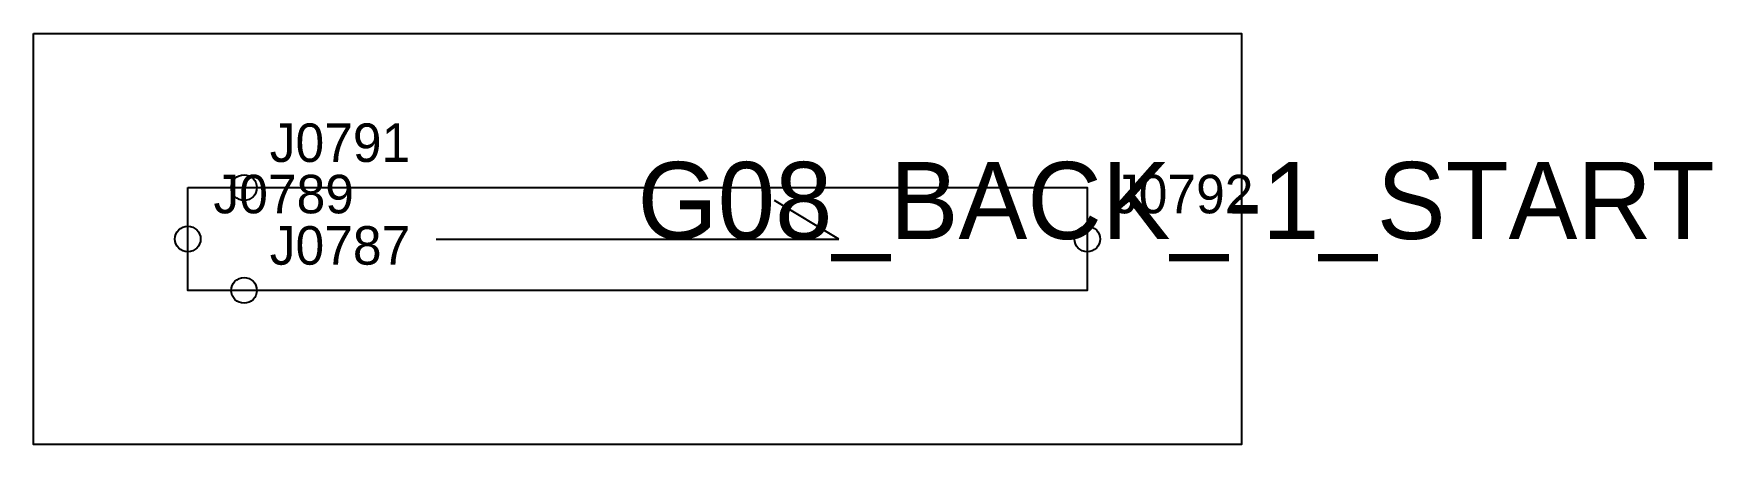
# Model space of a CAD drawing. Header units: millimetres. Extents: x -12 to 119, y -20 to 12.
import ezdxf

# ---------------------------------------------------------------- set-up
doc = ezdxf.new("R2010")
doc.units = ezdxf.units.MM
for name, color, linetype in [('CUT', 1, 'Continuous'), ('GRAIN', 3, 'Continuous'), ('LABEL', 7, 'Continuous'), ('NOTCH', 2, 'Continuous'), ('SEW', 5, 'Continuous')]:
    doc.layers.add(name, color=color, linetype=linetype)

msp = doc.modelspace()

# ---------------------------------------------------------------- linework, layer by layer
at = {"layer": 'CUT'}
msp.add_lwpolyline([(-12, 12), (17.5, 12), (26.25, 12), (35, 12), (43.75, 12), (52.5, 12), (61.25, 12), (82, 12), (82, -20), (61.25, -20), (52.5, -20), (35, -20), (26.25, -20), (17.5, -20), (8.75, -20), (-12, -20), (-12, 12)], close=True, dxfattribs=at)
at = {"layer": 'GRAIN'}
for p, q in [((50.67, -4), (45.67, -1)), ((19.33, -4), (50.67, -4))]:
    msp.add_line(p, q, dxfattribs=at)
at = {"layer": 'NOTCH'}
for centre in [(4.38, 0), (0, -4), (70, -4), (4.38, -8)]:
    msp.add_circle(centre, 1, dxfattribs=at)
at = {"layer": 'SEW'}
msp.add_lwpolyline([(0, 0), (8.75, 0), (17.5, 0), (26.25, 0), (35, 0), (43.75, 0), (52.5, 0), (61.25, 0), (70, 0), (70, -8), (61.25, -8), (52.5, -8), (43.75, -8), (35, -8), (26.25, -8), (17.5, -8), (8.75, -8), (0, -8)], close=True, dxfattribs=at)

# ---------------------------------------------------------------- texts
at = {"layer": 'LABEL'}
for s, height, p in [('J0791', 3, (6.38, 2)), ('G08_BACK_-1_START', 6, (35, -4)), ('J0789', 3, (2, -2)), ('J0792', 3, (72, -2)), ('J0787', 3, (6.38, -6))]:
    msp.add_text(s, height=height, dxfattribs=at).set_placement(p)

doc.saveas('drawing.dxf')
